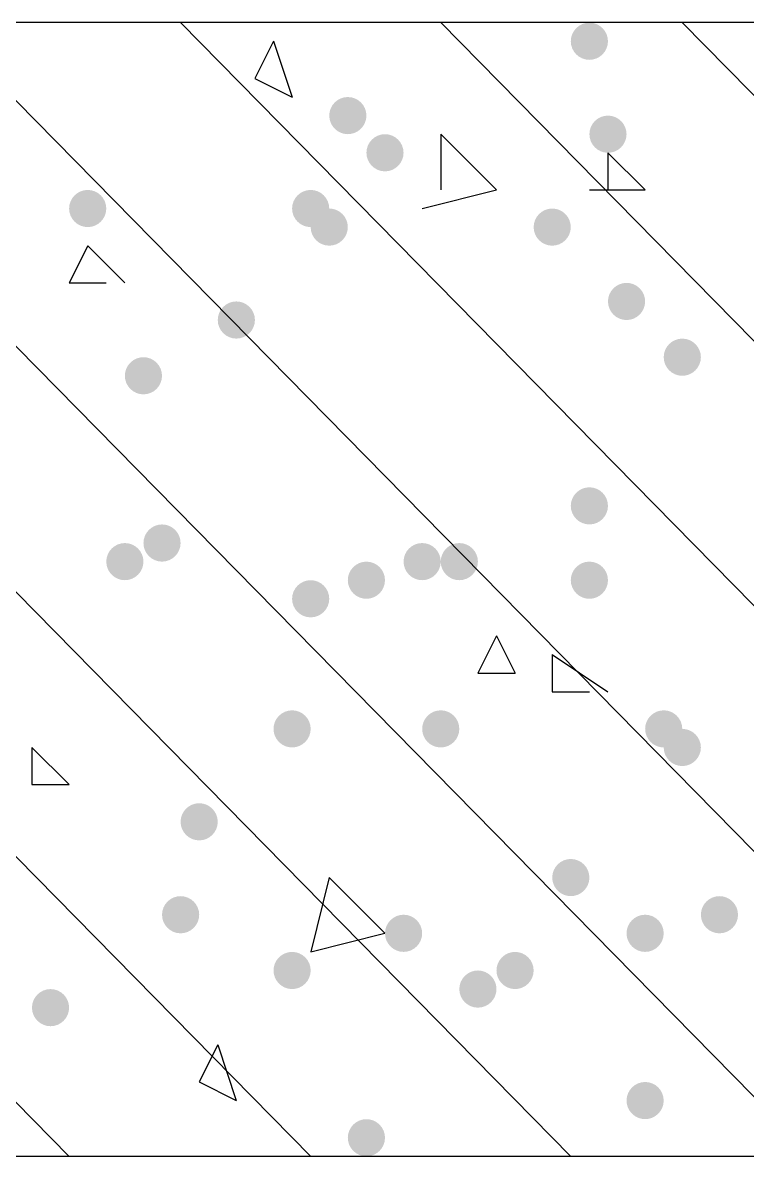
# Model space of a CAD drawing. Header units: inches. Extents: x 11 to 286, y 6 to 196.
# Drawn here: x 90.121 to 91.772, y 157.409 to 159.992 of the extents above; entities that cross this region are included whole.
import ezdxf

# ---------------------------------------------------------------- set-up
doc = ezdxf.new("R2010")
doc.units = ezdxf.units.IN
doc.header["$MEASUREMENT"] = 0
doc.layers.add('PDF_几何图形', color=7, linetype='Continuous')
doc.layers.add('PDF_实体填充', color=7, linetype='Continuous', true_color=0xffffff)

msp = doc.modelspace()

# ---------------------------------------------------------------- hatches: boundary and pattern name
at = {"layer": 'PDF_实体填充', "transparency": 33554559}
h = msp.add_hatch(color=7, dxfattribs=at)
edge = h.paths.add_edge_path(flags=0)
edge.add_spline(control_points=[(91.4541, 159.9494), (91.4541, 159.9262), (91.4351, 159.9071), (91.4118, 159.9071)], knot_values=[0, 0, 0, 0, 1, 1, 1, 1], degree=3, periodic=0)
edge.add_spline(control_points=[(91.4118, 159.9071), (91.3885, 159.9071), (91.3694, 159.9262), (91.3694, 159.9494)], knot_values=[0, 0, 0, 0, 1, 1, 1, 1], degree=3, periodic=0)
edge.add_line((91.3694, 159.9494), (91.3694, 159.9494))
edge.add_spline(control_points=[(91.3694, 159.9494), (91.3694, 159.9727), (91.3885, 159.9918), (91.4118, 159.9918)], knot_values=[0, 0, 0, 0, 1, 1, 1, 1], degree=3, periodic=0)
edge.add_spline(control_points=[(91.4118, 159.9918), (91.4351, 159.9918), (91.4541, 159.9727), (91.4541, 159.9494)], knot_values=[0, 0, 0, 0, 1, 1, 1, 1], degree=3, periodic=0)
edge.add_line((91.4541, 159.9494), (91.4541, 159.9494))
edge.add_line((91.4541, 159.9494), (91.4541, 159.9494))
h = msp.add_hatch(color=7, dxfattribs=at)
edge = h.paths.add_edge_path(flags=0)
edge.add_spline(control_points=[(90.9038, 159.7801), (90.9038, 159.7568), (90.8847, 159.7378), (90.8614, 159.7378)], knot_values=[0, 0, 0, 0, 1, 1, 1, 1], degree=3, periodic=0)
edge.add_spline(control_points=[(90.8614, 159.7378), (90.8382, 159.7378), (90.8191, 159.7568), (90.8191, 159.7801)], knot_values=[0, 0, 0, 0, 1, 1, 1, 1], degree=3, periodic=0)
edge.add_line((90.8191, 159.7801), (90.8191, 159.7801))
edge.add_spline(control_points=[(90.8191, 159.7801), (90.8191, 159.8034), (90.8382, 159.8224), (90.8614, 159.8224)], knot_values=[0, 0, 0, 0, 1, 1, 1, 1], degree=3, periodic=0)
edge.add_spline(control_points=[(90.8614, 159.8224), (90.8847, 159.8224), (90.9038, 159.8034), (90.9038, 159.7801)], knot_values=[0, 0, 0, 0, 1, 1, 1, 1], degree=3, periodic=0)
edge.add_line((90.9038, 159.7801), (90.9038, 159.7801))
edge.add_line((90.9038, 159.7801), (90.9038, 159.7801))
h = msp.add_hatch(color=7, dxfattribs=at)
edge = h.paths.add_edge_path(flags=0)
edge.add_spline(control_points=[(91.4964, 159.7378), (91.4964, 159.7145), (91.4774, 159.6954), (91.4541, 159.6954)], knot_values=[0, 0, 0, 0, 1, 1, 1, 1], degree=3, periodic=0)
edge.add_spline(control_points=[(91.4541, 159.6954), (91.4308, 159.6954), (91.4118, 159.7145), (91.4118, 159.7378)], knot_values=[0, 0, 0, 0, 1, 1, 1, 1], degree=3, periodic=0)
edge.add_line((91.4118, 159.7378), (91.4118, 159.7378))
edge.add_spline(control_points=[(91.4118, 159.7378), (91.4118, 159.7611), (91.4308, 159.7801), (91.4541, 159.7801)], knot_values=[0, 0, 0, 0, 1, 1, 1, 1], degree=3, periodic=0)
edge.add_spline(control_points=[(91.4541, 159.7801), (91.4774, 159.7801), (91.4964, 159.7611), (91.4964, 159.7378)], knot_values=[0, 0, 0, 0, 1, 1, 1, 1], degree=3, periodic=0)
edge.add_line((91.4964, 159.7378), (91.4964, 159.7378))
edge.add_line((91.4964, 159.7378), (91.4964, 159.7378))
h = msp.add_hatch(color=7, dxfattribs=at)
edge = h.paths.add_edge_path(flags=0)
edge.add_spline(control_points=[(90.9884, 159.6954), (90.9884, 159.6722), (90.9694, 159.6531), (90.9461, 159.6531)], knot_values=[0, 0, 0, 0, 1, 1, 1, 1], degree=3, periodic=0)
edge.add_spline(control_points=[(90.9461, 159.6531), (90.9228, 159.6531), (90.9038, 159.6722), (90.9038, 159.6954)], knot_values=[0, 0, 0, 0, 1, 1, 1, 1], degree=3, periodic=0)
edge.add_line((90.9038, 159.6954), (90.9038, 159.6954))
edge.add_spline(control_points=[(90.9038, 159.6954), (90.9038, 159.7187), (90.9228, 159.7378), (90.9461, 159.7378)], knot_values=[0, 0, 0, 0, 1, 1, 1, 1], degree=3, periodic=0)
edge.add_spline(control_points=[(90.9461, 159.7378), (90.9694, 159.7378), (90.9884, 159.7187), (90.9884, 159.6954)], knot_values=[0, 0, 0, 0, 1, 1, 1, 1], degree=3, periodic=0)
edge.add_line((90.9884, 159.6954), (90.9884, 159.6954))
edge.add_line((90.9884, 159.6954), (90.9884, 159.6954))
h = msp.add_hatch(color=7, dxfattribs=at)
edge = h.paths.add_edge_path(flags=0)
edge.add_spline(control_points=[(90.3111, 159.5684), (90.3111, 159.5452), (90.2921, 159.5261), (90.2688, 159.5261)], knot_values=[0, 0, 0, 0, 1, 1, 1, 1], degree=3, periodic=0)
edge.add_spline(control_points=[(90.2688, 159.5261), (90.2455, 159.5261), (90.2264, 159.5452), (90.2264, 159.5684)], knot_values=[0, 0, 0, 0, 1, 1, 1, 1], degree=3, periodic=0)
edge.add_line((90.2264, 159.5684), (90.2264, 159.5684))
edge.add_spline(control_points=[(90.2264, 159.5684), (90.2264, 159.5917), (90.2455, 159.6108), (90.2688, 159.6108)], knot_values=[0, 0, 0, 0, 1, 1, 1, 1], degree=3, periodic=0)
edge.add_spline(control_points=[(90.2688, 159.6108), (90.2921, 159.6108), (90.3111, 159.5917), (90.3111, 159.5684)], knot_values=[0, 0, 0, 0, 1, 1, 1, 1], degree=3, periodic=0)
edge.add_line((90.3111, 159.5684), (90.3111, 159.5684))
edge.add_line((90.3111, 159.5684), (90.3111, 159.5684))
h = msp.add_hatch(color=7, dxfattribs=at)
edge = h.paths.add_edge_path(flags=0)
edge.add_spline(control_points=[(90.8191, 159.5684), (90.8191, 159.5452), (90.8001, 159.5261), (90.7768, 159.5261)], knot_values=[0, 0, 0, 0, 1, 1, 1, 1], degree=3, periodic=0)
edge.add_spline(control_points=[(90.7768, 159.5261), (90.7535, 159.5261), (90.7344, 159.5452), (90.7344, 159.5684)], knot_values=[0, 0, 0, 0, 1, 1, 1, 1], degree=3, periodic=0)
edge.add_line((90.7344, 159.5684), (90.7344, 159.5684))
edge.add_spline(control_points=[(90.7344, 159.5684), (90.7344, 159.5917), (90.7535, 159.6108), (90.7768, 159.6108)], knot_values=[0, 0, 0, 0, 1, 1, 1, 1], degree=3, periodic=0)
edge.add_spline(control_points=[(90.7768, 159.6108), (90.8001, 159.6108), (90.8191, 159.5917), (90.8191, 159.5684)], knot_values=[0, 0, 0, 0, 1, 1, 1, 1], degree=3, periodic=0)
edge.add_line((90.8191, 159.5684), (90.8191, 159.5684))
edge.add_line((90.8191, 159.5684), (90.8191, 159.5684))
h = msp.add_hatch(color=7, dxfattribs=at)
edge = h.paths.add_edge_path(flags=0)
edge.add_spline(control_points=[(90.8614, 159.5261), (90.8614, 159.5028), (90.8424, 159.4838), (90.8191, 159.4838)], knot_values=[0, 0, 0, 0, 1, 1, 1, 1], degree=3, periodic=0)
edge.add_spline(control_points=[(90.8191, 159.4838), (90.7958, 159.4838), (90.7768, 159.5028), (90.7768, 159.5261)], knot_values=[0, 0, 0, 0, 1, 1, 1, 1], degree=3, periodic=0)
edge.add_line((90.7768, 159.5261), (90.7768, 159.5261))
edge.add_spline(control_points=[(90.7768, 159.5261), (90.7768, 159.5494), (90.7958, 159.5684), (90.8191, 159.5684)], knot_values=[0, 0, 0, 0, 1, 1, 1, 1], degree=3, periodic=0)
edge.add_spline(control_points=[(90.8191, 159.5684), (90.8424, 159.5684), (90.8614, 159.5494), (90.8614, 159.5261)], knot_values=[0, 0, 0, 0, 1, 1, 1, 1], degree=3, periodic=0)
edge.add_line((90.8614, 159.5261), (90.8614, 159.5261))
edge.add_line((90.8614, 159.5261), (90.8614, 159.5261))
h = msp.add_hatch(color=7, dxfattribs=at)
edge = h.paths.add_edge_path(flags=0)
edge.add_spline(control_points=[(91.3694, 159.5261), (91.3694, 159.5028), (91.3504, 159.4838), (91.3271, 159.4838)], knot_values=[0, 0, 0, 0, 1, 1, 1, 1], degree=3, periodic=0)
edge.add_spline(control_points=[(91.3271, 159.4838), (91.3038, 159.4838), (91.2848, 159.5028), (91.2848, 159.5261)], knot_values=[0, 0, 0, 0, 1, 1, 1, 1], degree=3, periodic=0)
edge.add_line((91.2848, 159.5261), (91.2848, 159.5261))
edge.add_spline(control_points=[(91.2848, 159.5261), (91.2848, 159.5494), (91.3038, 159.5684), (91.3271, 159.5684)], knot_values=[0, 0, 0, 0, 1, 1, 1, 1], degree=3, periodic=0)
edge.add_spline(control_points=[(91.3271, 159.5684), (91.3504, 159.5684), (91.3694, 159.5494), (91.3694, 159.5261)], knot_values=[0, 0, 0, 0, 1, 1, 1, 1], degree=3, periodic=0)
edge.add_line((91.3694, 159.5261), (91.3694, 159.5261))
edge.add_line((91.3694, 159.5261), (91.3694, 159.5261))
h = msp.add_hatch(color=7, dxfattribs=at)
edge = h.paths.add_edge_path(flags=0)
edge.add_spline(control_points=[(91.5388, 159.3568), (91.5388, 159.3335), (91.5197, 159.3144), (91.4964, 159.3144)], knot_values=[0, 0, 0, 0, 1, 1, 1, 1], degree=3, periodic=0)
edge.add_spline(control_points=[(91.4964, 159.3144), (91.4732, 159.3144), (91.4541, 159.3335), (91.4541, 159.3568)], knot_values=[0, 0, 0, 0, 1, 1, 1, 1], degree=3, periodic=0)
edge.add_line((91.4541, 159.3568), (91.4541, 159.3568))
edge.add_spline(control_points=[(91.4541, 159.3568), (91.4541, 159.3801), (91.4732, 159.3991), (91.4964, 159.3991)], knot_values=[0, 0, 0, 0, 1, 1, 1, 1], degree=3, periodic=0)
edge.add_spline(control_points=[(91.4964, 159.3991), (91.5197, 159.3991), (91.5388, 159.3801), (91.5388, 159.3568)], knot_values=[0, 0, 0, 0, 1, 1, 1, 1], degree=3, periodic=0)
edge.add_line((91.5388, 159.3568), (91.5388, 159.3568))
edge.add_line((91.5388, 159.3568), (91.5388, 159.3568))
h = msp.add_hatch(color=7, dxfattribs=at)
edge = h.paths.add_edge_path(flags=0)
edge.add_spline(control_points=[(90.6498, 159.3144), (90.6498, 159.2912), (90.6307, 159.2721), (90.6074, 159.2721)], knot_values=[0, 0, 0, 0, 1, 1, 1, 1], degree=3, periodic=0)
edge.add_spline(control_points=[(90.6074, 159.2721), (90.5842, 159.2721), (90.5651, 159.2912), (90.5651, 159.3144)], knot_values=[0, 0, 0, 0, 1, 1, 1, 1], degree=3, periodic=0)
edge.add_line((90.5651, 159.3144), (90.5651, 159.3144))
edge.add_spline(control_points=[(90.5651, 159.3144), (90.5651, 159.3377), (90.5842, 159.3568), (90.6074, 159.3568)], knot_values=[0, 0, 0, 0, 1, 1, 1, 1], degree=3, periodic=0)
edge.add_spline(control_points=[(90.6074, 159.3568), (90.6307, 159.3568), (90.6498, 159.3377), (90.6498, 159.3144)], knot_values=[0, 0, 0, 0, 1, 1, 1, 1], degree=3, periodic=0)
edge.add_line((90.6498, 159.3144), (90.6498, 159.3144))
edge.add_line((90.6498, 159.3144), (90.6498, 159.3144))
h = msp.add_hatch(color=7, dxfattribs=at)
edge = h.paths.add_edge_path(flags=0)
edge.add_spline(control_points=[(91.6658, 159.2298), (91.6658, 159.2065), (91.6467, 159.1874), (91.6234, 159.1874)], knot_values=[0, 0, 0, 0, 1, 1, 1, 1], degree=3, periodic=0)
edge.add_spline(control_points=[(91.6234, 159.1874), (91.6002, 159.1874), (91.5811, 159.2065), (91.5811, 159.2298)], knot_values=[0, 0, 0, 0, 1, 1, 1, 1], degree=3, periodic=0)
edge.add_line((91.5811, 159.2298), (91.5811, 159.2298))
edge.add_spline(control_points=[(91.5811, 159.2298), (91.5811, 159.2531), (91.6002, 159.2721), (91.6234, 159.2721)], knot_values=[0, 0, 0, 0, 1, 1, 1, 1], degree=3, periodic=0)
edge.add_spline(control_points=[(91.6234, 159.2721), (91.6467, 159.2721), (91.6658, 159.2531), (91.6658, 159.2298)], knot_values=[0, 0, 0, 0, 1, 1, 1, 1], degree=3, periodic=0)
edge.add_line((91.6658, 159.2298), (91.6658, 159.2298))
edge.add_line((91.6658, 159.2298), (91.6658, 159.2298))
h = msp.add_hatch(color=7, dxfattribs=at)
edge = h.paths.add_edge_path(flags=0)
edge.add_spline(control_points=[(90.4381, 159.1874), (90.4381, 159.1642), (90.4191, 159.1451), (90.3958, 159.1451)], knot_values=[0, 0, 0, 0, 1, 1, 1, 1], degree=3, periodic=0)
edge.add_spline(control_points=[(90.3958, 159.1451), (90.3725, 159.1451), (90.3534, 159.1642), (90.3534, 159.1874)], knot_values=[0, 0, 0, 0, 1, 1, 1, 1], degree=3, periodic=0)
edge.add_line((90.3534, 159.1874), (90.3534, 159.1874))
edge.add_spline(control_points=[(90.3534, 159.1874), (90.3534, 159.2107), (90.3725, 159.2298), (90.3958, 159.2298)], knot_values=[0, 0, 0, 0, 1, 1, 1, 1], degree=3, periodic=0)
edge.add_spline(control_points=[(90.3958, 159.2298), (90.4191, 159.2298), (90.4381, 159.2107), (90.4381, 159.1874)], knot_values=[0, 0, 0, 0, 1, 1, 1, 1], degree=3, periodic=0)
edge.add_line((90.4381, 159.1874), (90.4381, 159.1874))
edge.add_line((90.4381, 159.1874), (90.4381, 159.1874))
h = msp.add_hatch(color=7, dxfattribs=at)
edge = h.paths.add_edge_path(flags=0)
edge.add_spline(control_points=[(91.4541, 158.8911), (91.4541, 158.8678), (91.4351, 158.8488), (91.4118, 158.8488)], knot_values=[0, 0, 0, 0, 1, 1, 1, 1], degree=3, periodic=0)
edge.add_spline(control_points=[(91.4118, 158.8488), (91.3885, 158.8488), (91.3694, 158.8678), (91.3694, 158.8911)], knot_values=[0, 0, 0, 0, 1, 1, 1, 1], degree=3, periodic=0)
edge.add_line((91.3694, 158.8911), (91.3694, 158.8911))
edge.add_spline(control_points=[(91.3694, 158.8911), (91.3694, 158.9144), (91.3885, 158.9334), (91.4118, 158.9334)], knot_values=[0, 0, 0, 0, 1, 1, 1, 1], degree=3, periodic=0)
edge.add_spline(control_points=[(91.4118, 158.9334), (91.4351, 158.9334), (91.4541, 158.9144), (91.4541, 158.8911)], knot_values=[0, 0, 0, 0, 1, 1, 1, 1], degree=3, periodic=0)
edge.add_line((91.4541, 158.8911), (91.4541, 158.8911))
edge.add_line((91.4541, 158.8911), (91.4541, 158.8911))
h = msp.add_hatch(color=7, dxfattribs=at)
edge = h.paths.add_edge_path(flags=0)
edge.add_spline(control_points=[(90.4804, 158.8064), (90.4804, 158.7832), (90.4614, 158.7641), (90.4381, 158.7641)], knot_values=[0, 0, 0, 0, 1, 1, 1, 1], degree=3, periodic=0)
edge.add_spline(control_points=[(90.4381, 158.7641), (90.4148, 158.7641), (90.3958, 158.7832), (90.3958, 158.8064)], knot_values=[0, 0, 0, 0, 1, 1, 1, 1], degree=3, periodic=0)
edge.add_line((90.3958, 158.8064), (90.3958, 158.8064))
edge.add_spline(control_points=[(90.3958, 158.8064), (90.3958, 158.8297), (90.4148, 158.8488), (90.4381, 158.8488)], knot_values=[0, 0, 0, 0, 1, 1, 1, 1], degree=3, periodic=0)
edge.add_spline(control_points=[(90.4381, 158.8488), (90.4614, 158.8488), (90.4804, 158.8297), (90.4804, 158.8064)], knot_values=[0, 0, 0, 0, 1, 1, 1, 1], degree=3, periodic=0)
edge.add_line((90.4804, 158.8064), (90.4804, 158.8064))
edge.add_line((90.4804, 158.8064), (90.4804, 158.8064))
h = msp.add_hatch(color=7, dxfattribs=at)
edge = h.paths.add_edge_path(flags=0)
edge.add_spline(control_points=[(90.3958, 158.7641), (90.3958, 158.7408), (90.3767, 158.7218), (90.3534, 158.7218)], knot_values=[0, 0, 0, 0, 1, 1, 1, 1], degree=3, periodic=0)
edge.add_spline(control_points=[(90.3534, 158.7218), (90.3302, 158.7218), (90.3111, 158.7408), (90.3111, 158.7641)], knot_values=[0, 0, 0, 0, 1, 1, 1, 1], degree=3, periodic=0)
edge.add_line((90.3111, 158.7641), (90.3111, 158.7641))
edge.add_spline(control_points=[(90.3111, 158.7641), (90.3111, 158.7874), (90.3302, 158.8064), (90.3534, 158.8064)], knot_values=[0, 0, 0, 0, 1, 1, 1, 1], degree=3, periodic=0)
edge.add_spline(control_points=[(90.3534, 158.8064), (90.3767, 158.8064), (90.3958, 158.7874), (90.3958, 158.7641)], knot_values=[0, 0, 0, 0, 1, 1, 1, 1], degree=3, periodic=0)
edge.add_line((90.3958, 158.7641), (90.3958, 158.7641))
edge.add_line((90.3958, 158.7641), (90.3958, 158.7641))
h = msp.add_hatch(color=7, dxfattribs=at)
edge = h.paths.add_edge_path(flags=0)
edge.add_spline(control_points=[(91.0731, 158.7641), (91.0731, 158.7408), (91.0541, 158.7218), (91.0308, 158.7218)], knot_values=[0, 0, 0, 0, 1, 1, 1, 1], degree=3, periodic=0)
edge.add_spline(control_points=[(91.0308, 158.7218), (91.0075, 158.7218), (90.9884, 158.7408), (90.9884, 158.7641)], knot_values=[0, 0, 0, 0, 1, 1, 1, 1], degree=3, periodic=0)
edge.add_line((90.9884, 158.7641), (90.9884, 158.7641))
edge.add_spline(control_points=[(90.9884, 158.7641), (90.9884, 158.7874), (91.0075, 158.8064), (91.0308, 158.8064)], knot_values=[0, 0, 0, 0, 1, 1, 1, 1], degree=3, periodic=0)
edge.add_spline(control_points=[(91.0308, 158.8064), (91.0541, 158.8064), (91.0731, 158.7874), (91.0731, 158.7641)], knot_values=[0, 0, 0, 0, 1, 1, 1, 1], degree=3, periodic=0)
edge.add_line((91.0731, 158.7641), (91.0731, 158.7641))
edge.add_line((91.0731, 158.7641), (91.0731, 158.7641))
h = msp.add_hatch(color=7, dxfattribs=at)
edge = h.paths.add_edge_path(flags=0)
edge.add_spline(control_points=[(91.1578, 158.7641), (91.1578, 158.7408), (91.1387, 158.7218), (91.1154, 158.7218)], knot_values=[0, 0, 0, 0, 1, 1, 1, 1], degree=3, periodic=0)
edge.add_spline(control_points=[(91.1154, 158.7218), (91.0922, 158.7218), (91.0731, 158.7408), (91.0731, 158.7641)], knot_values=[0, 0, 0, 0, 1, 1, 1, 1], degree=3, periodic=0)
edge.add_line((91.0731, 158.7641), (91.0731, 158.7641))
edge.add_spline(control_points=[(91.0731, 158.7641), (91.0731, 158.7874), (91.0922, 158.8064), (91.1154, 158.8064)], knot_values=[0, 0, 0, 0, 1, 1, 1, 1], degree=3, periodic=0)
edge.add_spline(control_points=[(91.1154, 158.8064), (91.1387, 158.8064), (91.1578, 158.7874), (91.1578, 158.7641)], knot_values=[0, 0, 0, 0, 1, 1, 1, 1], degree=3, periodic=0)
edge.add_line((91.1578, 158.7641), (91.1578, 158.7641))
edge.add_line((91.1578, 158.7641), (91.1578, 158.7641))
h = msp.add_hatch(color=7, dxfattribs=at)
edge = h.paths.add_edge_path(flags=0)
edge.add_spline(control_points=[(90.9461, 158.7218), (90.9461, 158.6985), (90.9271, 158.6794), (90.9038, 158.6794)], knot_values=[0, 0, 0, 0, 1, 1, 1, 1], degree=3, periodic=0)
edge.add_spline(control_points=[(90.9038, 158.6794), (90.8805, 158.6794), (90.8614, 158.6985), (90.8614, 158.7218)], knot_values=[0, 0, 0, 0, 1, 1, 1, 1], degree=3, periodic=0)
edge.add_line((90.8614, 158.7218), (90.8614, 158.7218))
edge.add_spline(control_points=[(90.8614, 158.7218), (90.8614, 158.7451), (90.8805, 158.7641), (90.9038, 158.7641)], knot_values=[0, 0, 0, 0, 1, 1, 1, 1], degree=3, periodic=0)
edge.add_spline(control_points=[(90.9038, 158.7641), (90.9271, 158.7641), (90.9461, 158.7451), (90.9461, 158.7218)], knot_values=[0, 0, 0, 0, 1, 1, 1, 1], degree=3, periodic=0)
edge.add_line((90.9461, 158.7218), (90.9461, 158.7218))
edge.add_line((90.9461, 158.7218), (90.9461, 158.7218))
h = msp.add_hatch(color=7, dxfattribs=at)
edge = h.paths.add_edge_path(flags=0)
edge.add_spline(control_points=[(91.4541, 158.7218), (91.4541, 158.6985), (91.4351, 158.6794), (91.4118, 158.6794)], knot_values=[0, 0, 0, 0, 1, 1, 1, 1], degree=3, periodic=0)
edge.add_spline(control_points=[(91.4118, 158.6794), (91.3885, 158.6794), (91.3694, 158.6985), (91.3694, 158.7218)], knot_values=[0, 0, 0, 0, 1, 1, 1, 1], degree=3, periodic=0)
edge.add_line((91.3694, 158.7218), (91.3694, 158.7218))
edge.add_spline(control_points=[(91.3694, 158.7218), (91.3694, 158.7451), (91.3885, 158.7641), (91.4118, 158.7641)], knot_values=[0, 0, 0, 0, 1, 1, 1, 1], degree=3, periodic=0)
edge.add_spline(control_points=[(91.4118, 158.7641), (91.4351, 158.7641), (91.4541, 158.7451), (91.4541, 158.7218)], knot_values=[0, 0, 0, 0, 1, 1, 1, 1], degree=3, periodic=0)
edge.add_line((91.4541, 158.7218), (91.4541, 158.7218))
edge.add_line((91.4541, 158.7218), (91.4541, 158.7218))
h = msp.add_hatch(color=7, dxfattribs=at)
edge = h.paths.add_edge_path(flags=0)
edge.add_spline(control_points=[(90.8191, 158.6794), (90.8191, 158.6562), (90.8001, 158.6371), (90.7768, 158.6371)], knot_values=[0, 0, 0, 0, 1, 1, 1, 1], degree=3, periodic=0)
edge.add_spline(control_points=[(90.7768, 158.6371), (90.7535, 158.6371), (90.7344, 158.6562), (90.7344, 158.6794)], knot_values=[0, 0, 0, 0, 1, 1, 1, 1], degree=3, periodic=0)
edge.add_line((90.7344, 158.6794), (90.7344, 158.6794))
edge.add_spline(control_points=[(90.7344, 158.6794), (90.7344, 158.7027), (90.7535, 158.7218), (90.7768, 158.7218)], knot_values=[0, 0, 0, 0, 1, 1, 1, 1], degree=3, periodic=0)
edge.add_spline(control_points=[(90.7768, 158.7218), (90.8001, 158.7218), (90.8191, 158.7027), (90.8191, 158.6794)], knot_values=[0, 0, 0, 0, 1, 1, 1, 1], degree=3, periodic=0)
edge.add_line((90.8191, 158.6794), (90.8191, 158.6794))
edge.add_line((90.8191, 158.6794), (90.8191, 158.6794))
h = msp.add_hatch(color=7, dxfattribs=at)
edge = h.paths.add_edge_path(flags=0)
edge.add_spline(control_points=[(90.7768, 158.3831), (90.7768, 158.3598), (90.7577, 158.3408), (90.7344, 158.3408)], knot_values=[0, 0, 0, 0, 1, 1, 1, 1], degree=3, periodic=0)
edge.add_spline(control_points=[(90.7344, 158.3408), (90.7112, 158.3408), (90.6921, 158.3598), (90.6921, 158.3831)], knot_values=[0, 0, 0, 0, 1, 1, 1, 1], degree=3, periodic=0)
edge.add_line((90.6921, 158.3831), (90.6921, 158.3831))
edge.add_spline(control_points=[(90.6921, 158.3831), (90.6921, 158.4064), (90.7112, 158.4254), (90.7344, 158.4254)], knot_values=[0, 0, 0, 0, 1, 1, 1, 1], degree=3, periodic=0)
edge.add_spline(control_points=[(90.7344, 158.4254), (90.7577, 158.4254), (90.7768, 158.4064), (90.7768, 158.3831)], knot_values=[0, 0, 0, 0, 1, 1, 1, 1], degree=3, periodic=0)
edge.add_line((90.7768, 158.3831), (90.7768, 158.3831))
edge.add_line((90.7768, 158.3831), (90.7768, 158.3831))
h = msp.add_hatch(color=7, dxfattribs=at)
edge = h.paths.add_edge_path(flags=0)
edge.add_spline(control_points=[(91.1154, 158.3831), (91.1154, 158.3598), (91.0964, 158.3408), (91.0731, 158.3408)], knot_values=[0, 0, 0, 0, 1, 1, 1, 1], degree=3, periodic=0)
edge.add_spline(control_points=[(91.0731, 158.3408), (91.0498, 158.3408), (91.0308, 158.3598), (91.0308, 158.3831)], knot_values=[0, 0, 0, 0, 1, 1, 1, 1], degree=3, periodic=0)
edge.add_line((91.0308, 158.3831), (91.0308, 158.3831))
edge.add_spline(control_points=[(91.0308, 158.3831), (91.0308, 158.4064), (91.0498, 158.4254), (91.0731, 158.4254)], knot_values=[0, 0, 0, 0, 1, 1, 1, 1], degree=3, periodic=0)
edge.add_spline(control_points=[(91.0731, 158.4254), (91.0964, 158.4254), (91.1154, 158.4064), (91.1154, 158.3831)], knot_values=[0, 0, 0, 0, 1, 1, 1, 1], degree=3, periodic=0)
edge.add_line((91.1154, 158.3831), (91.1154, 158.3831))
edge.add_line((91.1154, 158.3831), (91.1154, 158.3831))
h = msp.add_hatch(color=7, dxfattribs=at)
edge = h.paths.add_edge_path(flags=0)
edge.add_spline(control_points=[(91.6234, 158.3831), (91.6234, 158.3598), (91.6044, 158.3408), (91.5811, 158.3408)], knot_values=[0, 0, 0, 0, 1, 1, 1, 1], degree=3, periodic=0)
edge.add_spline(control_points=[(91.5811, 158.3408), (91.5578, 158.3408), (91.5388, 158.3598), (91.5388, 158.3831)], knot_values=[0, 0, 0, 0, 1, 1, 1, 1], degree=3, periodic=0)
edge.add_line((91.5388, 158.3831), (91.5388, 158.3831))
edge.add_spline(control_points=[(91.5388, 158.3831), (91.5388, 158.4064), (91.5578, 158.4254), (91.5811, 158.4254)], knot_values=[0, 0, 0, 0, 1, 1, 1, 1], degree=3, periodic=0)
edge.add_spline(control_points=[(91.5811, 158.4254), (91.6044, 158.4254), (91.6234, 158.4064), (91.6234, 158.3831)], knot_values=[0, 0, 0, 0, 1, 1, 1, 1], degree=3, periodic=0)
edge.add_line((91.6234, 158.3831), (91.6234, 158.3831))
edge.add_line((91.6234, 158.3831), (91.6234, 158.3831))
h = msp.add_hatch(color=7, dxfattribs=at)
edge = h.paths.add_edge_path(flags=0)
edge.add_spline(control_points=[(91.6658, 158.3408), (91.6658, 158.3175), (91.6467, 158.2984), (91.6234, 158.2984)], knot_values=[0, 0, 0, 0, 1, 1, 1, 1], degree=3, periodic=0)
edge.add_spline(control_points=[(91.6234, 158.2984), (91.6002, 158.2984), (91.5811, 158.3175), (91.5811, 158.3408)], knot_values=[0, 0, 0, 0, 1, 1, 1, 1], degree=3, periodic=0)
edge.add_line((91.5811, 158.3408), (91.5811, 158.3408))
edge.add_spline(control_points=[(91.5811, 158.3408), (91.5811, 158.3641), (91.6002, 158.3831), (91.6234, 158.3831)], knot_values=[0, 0, 0, 0, 1, 1, 1, 1], degree=3, periodic=0)
edge.add_spline(control_points=[(91.6234, 158.3831), (91.6467, 158.3831), (91.6658, 158.3641), (91.6658, 158.3408)], knot_values=[0, 0, 0, 0, 1, 1, 1, 1], degree=3, periodic=0)
edge.add_line((91.6658, 158.3408), (91.6658, 158.3408))
edge.add_line((91.6658, 158.3408), (91.6658, 158.3408))
h = msp.add_hatch(color=7, dxfattribs=at)
edge = h.paths.add_edge_path(flags=0)
edge.add_spline(control_points=[(90.5651, 158.1714), (90.5651, 158.1482), (90.5461, 158.1291), (90.5228, 158.1291)], knot_values=[0, 0, 0, 0, 1, 1, 1, 1], degree=3, periodic=0)
edge.add_spline(control_points=[(90.5228, 158.1291), (90.4995, 158.1291), (90.4804, 158.1482), (90.4804, 158.1714)], knot_values=[0, 0, 0, 0, 1, 1, 1, 1], degree=3, periodic=0)
edge.add_line((90.4804, 158.1714), (90.4804, 158.1714))
edge.add_spline(control_points=[(90.4804, 158.1714), (90.4804, 158.1947), (90.4995, 158.2138), (90.5228, 158.2138)], knot_values=[0, 0, 0, 0, 1, 1, 1, 1], degree=3, periodic=0)
edge.add_spline(control_points=[(90.5228, 158.2138), (90.5461, 158.2138), (90.5651, 158.1947), (90.5651, 158.1714)], knot_values=[0, 0, 0, 0, 1, 1, 1, 1], degree=3, periodic=0)
edge.add_line((90.5651, 158.1714), (90.5651, 158.1714))
edge.add_line((90.5651, 158.1714), (90.5651, 158.1714))
h = msp.add_hatch(color=7, dxfattribs=at)
edge = h.paths.add_edge_path(flags=0)
edge.add_spline(control_points=[(91.4118, 158.0444), (91.4118, 158.0212), (91.3927, 158.0021), (91.3694, 158.0021)], knot_values=[0, 0, 0, 0, 1, 1, 1, 1], degree=3, periodic=0)
edge.add_spline(control_points=[(91.3694, 158.0021), (91.3462, 158.0021), (91.3271, 158.0212), (91.3271, 158.0444)], knot_values=[0, 0, 0, 0, 1, 1, 1, 1], degree=3, periodic=0)
edge.add_line((91.3271, 158.0444), (91.3271, 158.0444))
edge.add_spline(control_points=[(91.3271, 158.0444), (91.3271, 158.0677), (91.3462, 158.0868), (91.3694, 158.0868)], knot_values=[0, 0, 0, 0, 1, 1, 1, 1], degree=3, periodic=0)
edge.add_spline(control_points=[(91.3694, 158.0868), (91.3927, 158.0868), (91.4118, 158.0677), (91.4118, 158.0444)], knot_values=[0, 0, 0, 0, 1, 1, 1, 1], degree=3, periodic=0)
edge.add_line((91.4118, 158.0444), (91.4118, 158.0444))
edge.add_line((91.4118, 158.0444), (91.4118, 158.0444))
h = msp.add_hatch(color=7, dxfattribs=at)
edge = h.paths.add_edge_path(flags=0)
edge.add_spline(control_points=[(90.5228, 157.9598), (90.5228, 157.9365), (90.5037, 157.9174), (90.4804, 157.9174)], knot_values=[0, 0, 0, 0, 1, 1, 1, 1], degree=3, periodic=0)
edge.add_spline(control_points=[(90.4804, 157.9174), (90.4572, 157.9174), (90.4381, 157.9365), (90.4381, 157.9598)], knot_values=[0, 0, 0, 0, 1, 1, 1, 1], degree=3, periodic=0)
edge.add_line((90.4381, 157.9598), (90.4381, 157.9598))
edge.add_spline(control_points=[(90.4381, 157.9598), (90.4381, 157.9831), (90.4572, 158.0021), (90.4804, 158.0021)], knot_values=[0, 0, 0, 0, 1, 1, 1, 1], degree=3, periodic=0)
edge.add_spline(control_points=[(90.4804, 158.0021), (90.5037, 158.0021), (90.5228, 157.9831), (90.5228, 157.9598)], knot_values=[0, 0, 0, 0, 1, 1, 1, 1], degree=3, periodic=0)
edge.add_line((90.5228, 157.9598), (90.5228, 157.9598))
edge.add_line((90.5228, 157.9598), (90.5228, 157.9598))
h = msp.add_hatch(color=7, dxfattribs=at)
edge = h.paths.add_edge_path(flags=0)
edge.add_spline(control_points=[(91.7504, 157.9598), (91.7504, 157.9365), (91.7314, 157.9174), (91.7081, 157.9174)], knot_values=[0, 0, 0, 0, 1, 1, 1, 1], degree=3, periodic=0)
edge.add_spline(control_points=[(91.7081, 157.9174), (91.6848, 157.9174), (91.6658, 157.9365), (91.6658, 157.9598)], knot_values=[0, 0, 0, 0, 1, 1, 1, 1], degree=3, periodic=0)
edge.add_line((91.6658, 157.9598), (91.6658, 157.9598))
edge.add_spline(control_points=[(91.6658, 157.9598), (91.6658, 157.9831), (91.6848, 158.0021), (91.7081, 158.0021)], knot_values=[0, 0, 0, 0, 1, 1, 1, 1], degree=3, periodic=0)
edge.add_spline(control_points=[(91.7081, 158.0021), (91.7314, 158.0021), (91.7504, 157.9831), (91.7504, 157.9598)], knot_values=[0, 0, 0, 0, 1, 1, 1, 1], degree=3, periodic=0)
edge.add_line((91.7504, 157.9598), (91.7504, 157.9598))
edge.add_line((91.7504, 157.9598), (91.7504, 157.9598))
h = msp.add_hatch(color=7, dxfattribs=at)
edge = h.paths.add_edge_path(flags=0)
edge.add_spline(control_points=[(91.0308, 157.9174), (91.0308, 157.8942), (91.0117, 157.8751), (90.9884, 157.8751)], knot_values=[0, 0, 0, 0, 1, 1, 1, 1], degree=3, periodic=0)
edge.add_spline(control_points=[(90.9884, 157.8751), (90.9652, 157.8751), (90.9461, 157.8942), (90.9461, 157.9174)], knot_values=[0, 0, 0, 0, 1, 1, 1, 1], degree=3, periodic=0)
edge.add_line((90.9461, 157.9174), (90.9461, 157.9174))
edge.add_spline(control_points=[(90.9461, 157.9174), (90.9461, 157.9407), (90.9652, 157.9598), (90.9884, 157.9598)], knot_values=[0, 0, 0, 0, 1, 1, 1, 1], degree=3, periodic=0)
edge.add_spline(control_points=[(90.9884, 157.9598), (91.0117, 157.9598), (91.0308, 157.9407), (91.0308, 157.9174)], knot_values=[0, 0, 0, 0, 1, 1, 1, 1], degree=3, periodic=0)
edge.add_line((91.0308, 157.9174), (91.0308, 157.9174))
edge.add_line((91.0308, 157.9174), (91.0308, 157.9174))
h = msp.add_hatch(color=7, dxfattribs=at)
edge = h.paths.add_edge_path(flags=0)
edge.add_spline(control_points=[(91.5811, 157.9174), (91.5811, 157.8942), (91.5621, 157.8751), (91.5388, 157.8751)], knot_values=[0, 0, 0, 0, 1, 1, 1, 1], degree=3, periodic=0)
edge.add_spline(control_points=[(91.5388, 157.8751), (91.5155, 157.8751), (91.4964, 157.8942), (91.4964, 157.9174)], knot_values=[0, 0, 0, 0, 1, 1, 1, 1], degree=3, periodic=0)
edge.add_line((91.4964, 157.9174), (91.4964, 157.9174))
edge.add_spline(control_points=[(91.4964, 157.9174), (91.4964, 157.9407), (91.5155, 157.9598), (91.5388, 157.9598)], knot_values=[0, 0, 0, 0, 1, 1, 1, 1], degree=3, periodic=0)
edge.add_spline(control_points=[(91.5388, 157.9598), (91.5621, 157.9598), (91.5811, 157.9407), (91.5811, 157.9174)], knot_values=[0, 0, 0, 0, 1, 1, 1, 1], degree=3, periodic=0)
edge.add_line((91.5811, 157.9174), (91.5811, 157.9174))
edge.add_line((91.5811, 157.9174), (91.5811, 157.9174))
h = msp.add_hatch(color=7, dxfattribs=at)
edge = h.paths.add_edge_path(flags=0)
edge.add_spline(control_points=[(90.7768, 157.8328), (90.7768, 157.8095), (90.7577, 157.7904), (90.7344, 157.7904)], knot_values=[0, 0, 0, 0, 1, 1, 1, 1], degree=3, periodic=0)
edge.add_spline(control_points=[(90.7344, 157.7904), (90.7112, 157.7904), (90.6921, 157.8095), (90.6921, 157.8328)], knot_values=[0, 0, 0, 0, 1, 1, 1, 1], degree=3, periodic=0)
edge.add_line((90.6921, 157.8328), (90.6921, 157.8328))
edge.add_spline(control_points=[(90.6921, 157.8328), (90.6921, 157.8561), (90.7112, 157.8751), (90.7344, 157.8751)], knot_values=[0, 0, 0, 0, 1, 1, 1, 1], degree=3, periodic=0)
edge.add_spline(control_points=[(90.7344, 157.8751), (90.7577, 157.8751), (90.7768, 157.8561), (90.7768, 157.8328)], knot_values=[0, 0, 0, 0, 1, 1, 1, 1], degree=3, periodic=0)
edge.add_line((90.7768, 157.8328), (90.7768, 157.8328))
edge.add_line((90.7768, 157.8328), (90.7768, 157.8328))
h = msp.add_hatch(color=7, dxfattribs=at)
edge = h.paths.add_edge_path(flags=0)
edge.add_spline(control_points=[(91.2848, 157.8328), (91.2848, 157.8095), (91.2657, 157.7904), (91.2424, 157.7904)], knot_values=[0, 0, 0, 0, 1, 1, 1, 1], degree=3, periodic=0)
edge.add_spline(control_points=[(91.2424, 157.7904), (91.2192, 157.7904), (91.2001, 157.8095), (91.2001, 157.8328)], knot_values=[0, 0, 0, 0, 1, 1, 1, 1], degree=3, periodic=0)
edge.add_line((91.2001, 157.8328), (91.2001, 157.8328))
edge.add_spline(control_points=[(91.2001, 157.8328), (91.2001, 157.8561), (91.2192, 157.8751), (91.2424, 157.8751)], knot_values=[0, 0, 0, 0, 1, 1, 1, 1], degree=3, periodic=0)
edge.add_spline(control_points=[(91.2424, 157.8751), (91.2657, 157.8751), (91.2848, 157.8561), (91.2848, 157.8328)], knot_values=[0, 0, 0, 0, 1, 1, 1, 1], degree=3, periodic=0)
edge.add_line((91.2848, 157.8328), (91.2848, 157.8328))
edge.add_line((91.2848, 157.8328), (91.2848, 157.8328))
h = msp.add_hatch(color=7, dxfattribs=at)
edge = h.paths.add_edge_path(flags=0)
edge.add_spline(control_points=[(91.2001, 157.7904), (91.2001, 157.7672), (91.1811, 157.7481), (91.1578, 157.7481)], knot_values=[0, 0, 0, 0, 1, 1, 1, 1], degree=3, periodic=0)
edge.add_spline(control_points=[(91.1578, 157.7481), (91.1345, 157.7481), (91.1154, 157.7672), (91.1154, 157.7904)], knot_values=[0, 0, 0, 0, 1, 1, 1, 1], degree=3, periodic=0)
edge.add_line((91.1154, 157.7904), (91.1154, 157.7904))
edge.add_spline(control_points=[(91.1154, 157.7904), (91.1154, 157.8137), (91.1345, 157.8328), (91.1578, 157.8328)], knot_values=[0, 0, 0, 0, 1, 1, 1, 1], degree=3, periodic=0)
edge.add_spline(control_points=[(91.1578, 157.8328), (91.1811, 157.8328), (91.2001, 157.8137), (91.2001, 157.7904)], knot_values=[0, 0, 0, 0, 1, 1, 1, 1], degree=3, periodic=0)
edge.add_line((91.2001, 157.7904), (91.2001, 157.7904))
edge.add_line((91.2001, 157.7904), (91.2001, 157.7904))
h = msp.add_hatch(color=7, dxfattribs=at)
edge = h.paths.add_edge_path(flags=0)
edge.add_spline(control_points=[(90.2264, 157.7481), (90.2264, 157.7248), (90.2074, 157.7058), (90.1841, 157.7058)], knot_values=[0, 0, 0, 0, 1, 1, 1, 1], degree=3, periodic=0)
edge.add_spline(control_points=[(90.1841, 157.7058), (90.1608, 157.7058), (90.1418, 157.7248), (90.1418, 157.7481)], knot_values=[0, 0, 0, 0, 1, 1, 1, 1], degree=3, periodic=0)
edge.add_line((90.1418, 157.7481), (90.1418, 157.7481))
edge.add_spline(control_points=[(90.1418, 157.7481), (90.1418, 157.7714), (90.1608, 157.7904), (90.1841, 157.7904)], knot_values=[0, 0, 0, 0, 1, 1, 1, 1], degree=3, periodic=0)
edge.add_spline(control_points=[(90.1841, 157.7904), (90.2074, 157.7904), (90.2264, 157.7714), (90.2264, 157.7481)], knot_values=[0, 0, 0, 0, 1, 1, 1, 1], degree=3, periodic=0)
edge.add_line((90.2264, 157.7481), (90.2264, 157.7481))
edge.add_line((90.2264, 157.7481), (90.2264, 157.7481))
h = msp.add_hatch(color=7, dxfattribs=at)
edge = h.paths.add_edge_path(flags=0)
edge.add_spline(control_points=[(91.5811, 157.5364), (91.5811, 157.5132), (91.5621, 157.4941), (91.5388, 157.4941)], knot_values=[0, 0, 0, 0, 1, 1, 1, 1], degree=3, periodic=0)
edge.add_spline(control_points=[(91.5388, 157.4941), (91.5155, 157.4941), (91.4964, 157.5132), (91.4964, 157.5364)], knot_values=[0, 0, 0, 0, 1, 1, 1, 1], degree=3, periodic=0)
edge.add_line((91.4964, 157.5364), (91.4964, 157.5364))
edge.add_spline(control_points=[(91.4964, 157.5364), (91.4964, 157.5597), (91.5155, 157.5788), (91.5388, 157.5788)], knot_values=[0, 0, 0, 0, 1, 1, 1, 1], degree=3, periodic=0)
edge.add_spline(control_points=[(91.5388, 157.5788), (91.5621, 157.5788), (91.5811, 157.5597), (91.5811, 157.5364)], knot_values=[0, 0, 0, 0, 1, 1, 1, 1], degree=3, periodic=0)
edge.add_line((91.5811, 157.5364), (91.5811, 157.5364))
edge.add_line((91.5811, 157.5364), (91.5811, 157.5364))
h = msp.add_hatch(color=7, dxfattribs=at)
edge = h.paths.add_edge_path(flags=0)
edge.add_spline(control_points=[(90.9461, 157.4518), (90.9461, 157.4285), (90.9271, 157.4094), (90.9038, 157.4094)], knot_values=[0, 0, 0, 0, 1, 1, 1, 1], degree=3, periodic=0)
edge.add_spline(control_points=[(90.9038, 157.4094), (90.8805, 157.4094), (90.8614, 157.4285), (90.8614, 157.4518)], knot_values=[0, 0, 0, 0, 1, 1, 1, 1], degree=3, periodic=0)
edge.add_line((90.8614, 157.4518), (90.8614, 157.4518))
edge.add_spline(control_points=[(90.8614, 157.4518), (90.8614, 157.4751), (90.8805, 157.4941), (90.9038, 157.4941)], knot_values=[0, 0, 0, 0, 1, 1, 1, 1], degree=3, periodic=0)
edge.add_spline(control_points=[(90.9038, 157.4941), (90.9271, 157.4941), (90.9461, 157.4751), (90.9461, 157.4518)], knot_values=[0, 0, 0, 0, 1, 1, 1, 1], degree=3, periodic=0)
edge.add_line((90.9461, 157.4518), (90.9461, 157.4518))
edge.add_line((90.9461, 157.4518), (90.9461, 157.4518))

# ---------------------------------------------------------------- linework, layer by layer
at = {"layer": 'PDF_几何图形'}
for p, q in [((117.4891, 159.9918), (66.0964, 159.9918)), ((87.6864, 159.9918), (90.2264, 157.4094)), ((88.2368, 159.9918), (90.7768, 157.4094)), ((88.8294, 159.9918), (91.3694, 157.4094)), ((89.3798, 159.9918), (91.9198, 157.4094)), ((89.9301, 159.9918), (92.4701, 157.4094)), ((90.4804, 159.9918), (93.0204, 157.4094)), ((91.0731, 159.9918), (93.6131, 157.4094)), ((91.6234, 159.9918), (94.1634, 157.4094)), ((90.6921, 159.9494), (90.6498, 159.8648)), ((90.6921, 159.9494), (90.7344, 159.8224)), ((90.6498, 159.8648), (90.7344, 159.8224)), ((91.0731, 159.7378), (91.2001, 159.6108)), ((91.0731, 159.7378), (91.0731, 159.6108)), ((91.4541, 159.6954), (91.5388, 159.6108)), ((91.4541, 159.6954), (91.4541, 159.6108)), ((91.0308, 159.5684), (91.2001, 159.6108)), ((91.4118, 159.6108), (91.5388, 159.6108)), ((90.2688, 159.4838), (90.2264, 159.3991)), ((90.2688, 159.4838), (90.3534, 159.3991)), ((90.2264, 159.3991), (90.3111, 159.3991)), ((91.2001, 158.5948), (91.1578, 158.5101)), ((91.2001, 158.5948), (91.2424, 158.5101)), ((91.3271, 158.5524), (91.4541, 158.4678)), ((91.3271, 158.5524), (91.3271, 158.4678)), ((91.1578, 158.5101), (91.2424, 158.5101)), ((91.3271, 158.4678), (91.4118, 158.4678)), ((90.1418, 158.3408), (90.2264, 158.2561)), ((90.1418, 158.3408), (90.1418, 158.2561)), ((90.1418, 158.2561), (90.2264, 158.2561)), ((90.8191, 158.0444), (90.7768, 157.8751)), ((90.8191, 158.0444), (90.9461, 157.9174)), ((90.7768, 157.8751), (90.9461, 157.9174)), ((90.5651, 157.6634), (90.5228, 157.5788)), ((90.5651, 157.6634), (90.6074, 157.5364)), ((90.5228, 157.5788), (90.6074, 157.5364)), ((117.4891, 157.4094), (68.6788, 157.4094))]:
    msp.add_line(p, q, dxfattribs=at)

doc.saveas('drawing.dxf')
